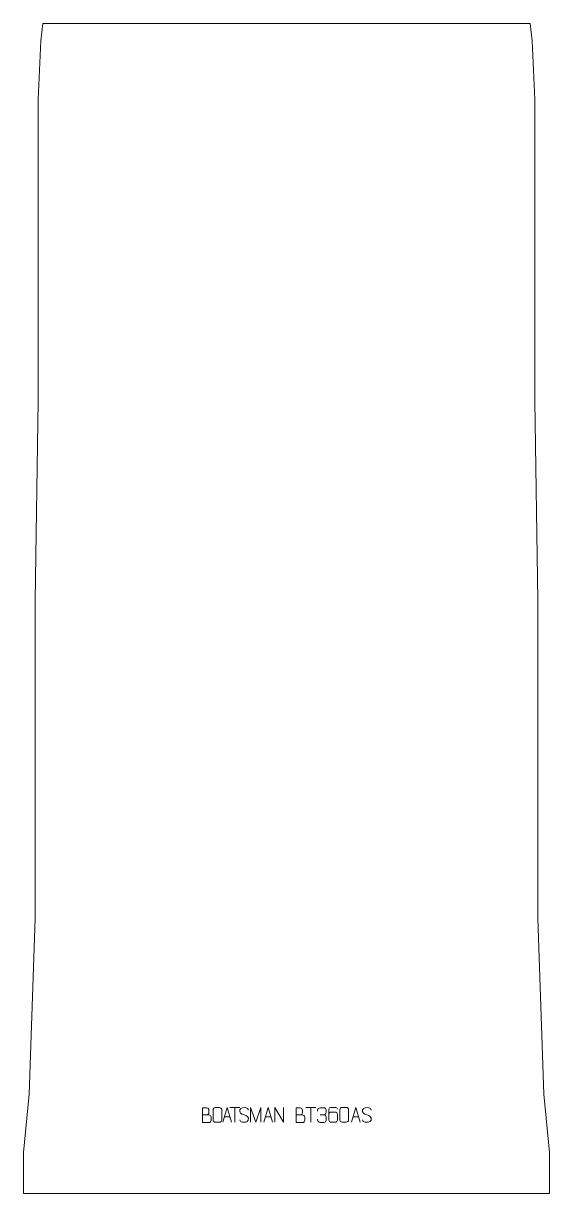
# Model space of a CAD drawing. Header units: millimetres. Extents: x -450 to 450, y -1285 to 715.
import ezdxf

# ---------------------------------------------------------------- set-up
doc = ezdxf.new("R2010")
doc.units = ezdxf.units.MM
doc.header["$MEASUREMENT"] = 0
doc.layers.add('layer 1', color=7, linetype='Continuous')

msp = doc.modelspace()

# ---------------------------------------------------------------- linework, layer by layer
at = {"layer": 'layer 1', "color": 242, "lineweight": 9}
msp.add_open_spline([(416.9989, 714.9996), (416.9989, 714.9996), (419.9984, 684.9996), (419.9984, 684.9996), (419.9984, 684.9996), (419.9984, 684.9996), (424.9988, 585.0002), (424.9988, 585.0002), (424.9988, 585.0002), (424.9988, 585.0002), (424.9988, 70.1009), (424.9988, 70.1009), (424.9988, 70.1009), (424.9988, 70.1009), (429.9992, -270.4848), (429.9992, -270.4848), (429.9992, -270.4848), (429.9992, -270.4848), (429.9992, -814.9989), (429.9992, -814.9989), (429.9992, -814.9989), (429.9992, -814.9989), (439.9995, -1114.9994), (439.9995, -1114.9994), (439.9995, -1114.9994), (439.9995, -1114.9994), (450.0003, -1214.9983), (450.0003, -1214.9983), (450.0003, -1214.9983), (450.0003, -1214.9983), (450.0003, -1284.9991), (450.0003, -1284.9991), (450.0003, -1284.9991), (450.0003, -1284.9991), (-450.0003, -1284.9991), (-450.0003, -1284.9991), (-450.0003, -1284.9991), (-450.0003, -1284.9991), (-450.0003, -1214.9983), (-450.0003, -1214.9983), (-450.0003, -1214.9983), (-450.0003, -1214.9983), (-439.9995, -1114.9994), (-439.9995, -1114.9994), (-439.9995, -1114.9994), (-439.9995, -1114.9994), (-430.0006, -814.9989), (-430.0006, -814.9989), (-430.0006, -814.9989), (-430.0006, -814.9989), (-430.0006, -270.4848), (-430.0006, -270.4848), (-430.0006, -270.4848), (-430.0006, -270.4848), (-425.0007, 70.1009), (-425.0007, 70.1009), (-425.0007, 70.1009), (-425.0007, 70.1009), (-425.0007, 585.0002), (-425.0007, 585.0002), (-425.0007, 585.0002), (-425.0007, 585.0002), (-420.0003, 684.9996), (-420.0003, 684.9996), (-420.0003, 684.9996), (-420.0003, 684.9996), (-417.0008, 714.9996), (-417.0008, 714.9996), (-417.0008, 714.9996), (-417.0008, 714.9996), (416.9989, 714.9996), (416.9989, 714.9996)], degree=3, knots=[0, 0, 0, 0, 0.052631579, 0.052631579, 0.052631579, 0.052631579, 0.105263158, 0.105263158, 0.105263158, 0.105263158, 0.157894737, 0.157894737, 0.157894737, 0.157894737, 0.210526316, 0.210526316, 0.210526316, 0.210526316, 0.263157895, 0.263157895, 0.263157895, 0.263157895, 0.315789474, 0.315789474, 0.315789474, 0.315789474, 0.368421053, 0.368421053, 0.368421053, 0.368421053, 0.421052632, 0.421052632, 0.421052632, 0.421052632, 0.473684211, 0.473684211, 0.473684211, 0.473684211, 0.526315789, 0.526315789, 0.526315789, 0.526315789, 0.578947368, 0.578947368, 0.578947368, 0.578947368, 0.631578947, 0.631578947, 0.631578947, 0.631578947, 0.684210526, 0.684210526, 0.684210526, 0.684210526, 0.736842105, 0.736842105, 0.736842105, 0.736842105, 0.789473684, 0.789473684, 0.789473684, 0.789473684, 0.842105263, 0.842105263, 0.842105263, 0.842105263, 0.894736842, 0.894736842, 0.894736842, 0.894736842, 1, 1, 1, 1], dxfattribs=at)
at = {"layer": 'layer 1', "color": 250, "lineweight": 9}
for points, knots in [([(-143.6338, -1150.5804), (-139.9952, -1150.58), (-136.4081, -1150.58), (-132.7687, -1150.5804), (-132.7687, -1150.5804), (-130.7933, -1150.5977), (-128.8697, -1152.3338), (-128.8697, -1154.3834), (-128.8697, -1154.3834), (-128.8701, -1155.512), (-128.8701, -1158.5614), (-128.8697, -1159.6903), (-128.8697, -1159.6903), (-128.8521, -1161.5482), (-130.3942, -1163.5621), (-132.7157, -1163.5452), (-132.7157, -1163.5452), (-136.3555, -1163.5448), (-139.9949, -1163.5448), (-143.6338, -1163.5452), (-143.6338, -1163.5452), (-143.6338, -1155.2269), (-143.6338, -1146.9091), (-143.6338, -1138.5916), (-143.6338, -1138.5916), (-141.2601, -1138.5916), (-138.886, -1138.5916), (-136.5118, -1138.5916), (-136.5118, -1138.5916), (-134.831, -1138.574), (-132.7342, -1140.4845), (-132.7165, -1142.4469), (-132.7165, -1142.4469), (-132.7169, -1144.513), (-132.7169, -1144.659), (-132.7165, -1146.7255), (-132.7165, -1146.7255), (-132.6992, -1148.7916), (-134.5537, -1150.5977), (-136.5637, -1150.5804)], [0, 0, 0, 0, 0.090909091, 0.090909091, 0.090909091, 0.090909091, 0.181818182, 0.181818182, 0.181818182, 0.181818182, 0.272727273, 0.272727273, 0.272727273, 0.272727273, 0.363636364, 0.363636364, 0.363636364, 0.363636364, 0.454545455, 0.454545455, 0.454545455, 0.454545455, 0.545454545, 0.545454545, 0.545454545, 0.545454545, 0.636363636, 0.636363636, 0.636363636, 0.636363636, 0.727272727, 0.727272727, 0.727272727, 0.727272727, 0.818181818, 0.818181818, 0.818181818, 0.818181818, 1, 1, 1, 1]), ([(-121.7209, -1138.1036), (-119.3952, -1138.1036), (-117.0691, -1138.1036), (-114.743, -1138.1036), (-114.743, -1138.1036), (-112.7964, -1138.068), (-110.805, -1139.5596), (-110.7783, -1141.9972), (-110.7783, -1141.9972), (-110.7787, -1147.7441), (-110.7787, -1153.4914), (-110.7783, -1159.2391), (-110.7783, -1159.2391), (-110.9181, -1161.5625), (-112.5953, -1163.0421), (-114.743, -1163.0529), (-114.743, -1163.0529), (-117.0749, -1163.0525), (-119.4068, -1163.0525), (-121.7383, -1163.0529), (-121.7383, -1163.0529), (-123.6633, -1163.1583), (-125.6354, -1161.2738), (-125.6242, -1159.2565), (-125.6242, -1159.2565), (-125.6239, -1153.4864), (-125.6239, -1147.7167), (-125.6242, -1141.9474), (-125.6242, -1141.9474), (-125.62, -1139.8093), (-123.8733, -1138.0901), (-121.7209, -1138.1036)], [0, 0, 0, 0, 0.111111111, 0.111111111, 0.111111111, 0.111111111, 0.222222222, 0.222222222, 0.222222222, 0.222222222, 0.333333333, 0.333333333, 0.333333333, 0.333333333, 0.444444444, 0.444444444, 0.444444444, 0.444444444, 0.555555556, 0.555555556, 0.555555556, 0.555555556, 0.666666667, 0.666666667, 0.666666667, 0.666666667, 0.777777778, 0.777777778, 0.777777778, 0.777777778, 1, 1, 1, 1]), ([(-108.7529, -1162.893), (-108.7529, -1162.893), (-101.3819, -1137.9395), (-101.3819, -1137.9395), (-101.3819, -1137.9395), (-101.3819, -1137.9395), (-93.812, -1162.893), (-93.812, -1162.893)], [0, 0, 0, 0, 0.333333333, 0.333333333, 0.333333333, 0.333333333, 1, 1, 1, 1]), ([(-72.6036, -1150.4025), (-76.8519, -1148.9321), (-81.76, -1147.1363), (-79.7549, -1141.616), (-79.7549, -1141.616), (-78.2514, -1137.4761), (-73.0378, -1137.8646), (-69.4342, -1138.4657), (-69.4342, -1138.4657), (-66.5736, -1138.9429), (-65.7089, -1140.1561), (-65.3983, -1142.2402)], [0, 0, 0, 0, 0.25, 0.25, 0.25, 0.25, 0.5, 0.5, 0.5, 0.5, 1, 1, 1, 1]), ([(-61.4515, -1163.0553), (-61.4515, -1163.0553), (-61.4515, -1138.0974), (-61.4515, -1138.0974), (-61.4515, -1138.0974), (-61.4515, -1138.0974), (-52.5264, -1163.0553), (-52.5264, -1163.0553), (-52.5264, -1163.0553), (-52.5264, -1163.0553), (-43.7665, -1138.0979), (-43.7665, -1138.0979), (-43.7665, -1138.0979), (-43.7665, -1138.0979), (-43.7665, -1163.0553), (-43.7665, -1163.0553)], [0, 0, 0, 0, 0.2, 0.2, 0.2, 0.2, 0.4, 0.4, 0.4, 0.4, 0.6, 0.6, 0.6, 0.6, 1, 1, 1, 1]), ([(-38.7529, -1162.893), (-38.7529, -1162.893), (-31.3819, -1137.9395), (-31.3819, -1137.9395), (-31.3819, -1137.9395), (-31.3819, -1137.9395), (-23.812, -1162.893), (-23.812, -1162.893)], [0, 0, 0, 0, 0.333333333, 0.333333333, 0.333333333, 0.333333333, 1, 1, 1, 1]), ([(-19.9364, -1163.0531), (-19.9364, -1163.0531), (-19.9364, -1138.0996), (-19.9364, -1138.0996), (-19.9364, -1138.0996), (-19.9364, -1138.0996), (-5.2816, -1163.0531), (-5.2816, -1163.0531), (-5.2816, -1163.0531), (-5.2816, -1163.0531), (-5.2816, -1138.0996), (-5.2816, -1138.0996)], [0, 0, 0, 0, 0.25, 0.25, 0.25, 0.25, 0.5, 0.5, 0.5, 0.5, 1, 1, 1, 1]), ([(16.3662, -1150.5804), (20.0048, -1150.58), (23.5919, -1150.58), (27.2313, -1150.5804), (27.2313, -1150.5804), (29.2067, -1150.5977), (31.1303, -1152.3338), (31.1303, -1154.3834), (31.1303, -1154.3834), (31.1299, -1155.512), (31.1299, -1158.5614), (31.1303, -1159.6903), (31.1303, -1159.6903), (31.1479, -1161.5482), (29.6058, -1163.5621), (27.2843, -1163.5452), (27.2843, -1163.5452), (23.6445, -1163.5448), (20.0051, -1163.5448), (16.3662, -1163.5452), (16.3662, -1163.5452), (16.3662, -1155.2269), (16.3662, -1146.9091), (16.3662, -1138.5916), (16.3662, -1138.5916), (18.7399, -1138.5916), (21.114, -1138.5916), (23.4882, -1138.5916), (23.4882, -1138.5916), (25.169, -1138.574), (27.2658, -1140.4845), (27.2835, -1142.4469), (27.2835, -1142.4469), (27.2831, -1144.513), (27.2831, -1144.659), (27.2835, -1146.7255), (27.2835, -1146.7255), (27.3008, -1148.7916), (25.4463, -1150.5977), (23.4363, -1150.5804)], [0, 0, 0, 0, 0.090909091, 0.090909091, 0.090909091, 0.090909091, 0.181818182, 0.181818182, 0.181818182, 0.181818182, 0.272727273, 0.272727273, 0.272727273, 0.272727273, 0.363636364, 0.363636364, 0.363636364, 0.363636364, 0.454545455, 0.454545455, 0.454545455, 0.454545455, 0.545454545, 0.545454545, 0.545454545, 0.545454545, 0.636363636, 0.636363636, 0.636363636, 0.636363636, 0.727272727, 0.727272727, 0.727272727, 0.727272727, 0.818181818, 0.818181818, 0.818181818, 0.818181818, 1, 1, 1, 1]), ([(53.0183, -1144.084), (53.0183, -1144.084), (53.0183, -1142.2268), (53.0183, -1142.2268), (53.0183, -1142.2268), (53.004, -1140.4849), (55.6685, -1138.3668), (57.7276, -1138.3895), (57.7276, -1138.3895), (59.7917, -1138.3895), (61.8557, -1138.3895), (63.9194, -1138.3895), (63.9194, -1138.3895), (66.1139, -1138.3807), (67.7122, -1140.2275), (67.7566, -1142.1396), (67.7566, -1142.1396), (67.7562, -1143.5747), (67.7562, -1145.0098), (67.7566, -1146.4453), (67.7566, -1146.4453), (67.708, -1148.0988), (66.1054, -1150.3288), (63.9071, -1150.3188), (63.9071, -1150.3188), (66.1108, -1150.33), (67.7188, -1152.1332), (67.7728, -1154.1927), (67.7728, -1154.1927), (67.7724, -1155.9774), (67.7724, -1157.7621), (67.7728, -1159.5472), (67.7728, -1159.5472), (67.7829, -1161.6086), (65.728, -1163.3717), (63.9071, -1163.3636), (63.9071, -1163.3636), (61.8418, -1163.3633), (59.7766, -1163.3633), (57.711, -1163.3636), (57.711, -1163.3636), (55.5424, -1163.3521), (53.0114, -1160.9519), (52.9928, -1159.4901), (52.9928, -1159.4901), (52.9928, -1159.4901), (52.9928, -1157.5815), (52.9928, -1157.5815)], [0, 0, 0, 0, 0.076923077, 0.076923077, 0.076923077, 0.076923077, 0.153846154, 0.153846154, 0.153846154, 0.153846154, 0.230769231, 0.230769231, 0.230769231, 0.230769231, 0.307692308, 0.307692308, 0.307692308, 0.307692308, 0.384615385, 0.384615385, 0.384615385, 0.384615385, 0.461538462, 0.461538462, 0.461538462, 0.461538462, 0.538461538, 0.538461538, 0.538461538, 0.538461538, 0.615384615, 0.615384615, 0.615384615, 0.615384615, 0.692307692, 0.692307692, 0.692307692, 0.692307692, 0.769230769, 0.769230769, 0.769230769, 0.769230769, 0.846153846, 0.846153846, 0.846153846, 0.846153846, 1, 1, 1, 1]), ([(87.1758, -1140.6719), (87.1517, -1139.3324), (85.7955, -1137.6792), (84.2236, -1137.7135), (84.2236, -1137.7135), (81.2388, -1137.7138), (78.2536, -1137.7138), (75.2682, -1137.7135), (75.2682, -1137.7135), (74.0491, -1137.6986), (72.3209, -1139.1362), (72.3159, -1140.6719), (72.3159, -1140.6719), (72.3162, -1147.0324), (72.3162, -1153.3932), (72.3159, -1159.7539), (72.3159, -1159.7539), (72.3206, -1160.9168), (74.0491, -1162.6879), (75.2682, -1162.7123), (75.2682, -1162.7123), (78.2536, -1162.712), (81.2388, -1162.712), (84.2236, -1162.7123), (84.2236, -1162.7123), (85.5017, -1162.6685), (87.1714, -1161.054), (87.1758, -1159.7539), (87.1758, -1159.7539), (87.1758, -1156.1706), (87.1758, -1152.5875), (87.1758, -1149.0048), (87.1758, -1149.0048), (87.1373, -1147.5266), (85.5546, -1146.0937), (84.2236, -1146.0957), (84.2236, -1146.0957), (81.2388, -1146.0954), (78.2536, -1146.0954), (75.2682, -1146.0957), (75.2682, -1146.0957), (73.9387, -1146.0907), (72.2957, -1147.598), (72.3374, -1149.0265)], [0, 0, 0, 0, 0.083333333, 0.083333333, 0.083333333, 0.083333333, 0.166666667, 0.166666667, 0.166666667, 0.166666667, 0.25, 0.25, 0.25, 0.25, 0.333333333, 0.333333333, 0.333333333, 0.333333333, 0.416666667, 0.416666667, 0.416666667, 0.416666667, 0.5, 0.5, 0.5, 0.5, 0.583333333, 0.583333333, 0.583333333, 0.583333333, 0.666666667, 0.666666667, 0.666666667, 0.666666667, 0.75, 0.75, 0.75, 0.75, 0.833333333, 0.833333333, 0.833333333, 0.833333333, 1, 1, 1, 1]), ([(95.1652, -1137.7133), (97.5313, -1137.7133), (99.8978, -1137.7133), (102.2643, -1137.7133), (102.2643, -1137.7133), (104.2448, -1137.6777), (106.2708, -1139.172), (106.2979, -1141.6141), (106.2979, -1141.6141), (106.2975, -1147.3715), (106.2975, -1153.1293), (106.2979, -1158.8875), (106.2979, -1158.8875), (106.1558, -1161.2151), (104.4494, -1162.6974), (102.2643, -1162.7082), (102.2643, -1162.7082), (99.8919, -1162.7078), (97.5195, -1162.7078), (95.1475, -1162.7082), (95.1475, -1162.7082), (93.189, -1162.8138), (91.1826, -1160.9259), (91.194, -1158.9049), (91.194, -1158.9049), (91.1944, -1153.1243), (91.1944, -1147.344), (91.194, -1141.5642), (91.194, -1141.5642), (91.1983, -1139.4222), (92.9754, -1137.6997), (95.1652, -1137.7133)], [0, 0, 0, 0, 0.111111111, 0.111111111, 0.111111111, 0.111111111, 0.222222222, 0.222222222, 0.222222222, 0.222222222, 0.333333333, 0.333333333, 0.333333333, 0.333333333, 0.444444444, 0.444444444, 0.444444444, 0.444444444, 0.555555556, 0.555555556, 0.555555556, 0.555555556, 0.666666667, 0.666666667, 0.666666667, 0.666666667, 0.777777778, 0.777777778, 0.777777778, 0.777777778, 1, 1, 1, 1]), ([(111.2471, -1162.893), (111.2471, -1162.893), (118.6181, -1137.9395), (118.6181, -1137.9395), (118.6181, -1137.9395), (118.6181, -1137.9395), (126.188, -1162.893), (126.188, -1162.893)], [0, 0, 0, 0, 0.333333333, 0.333333333, 0.333333333, 0.333333333, 1, 1, 1, 1]), ([(137.3964, -1150.4025), (133.1481, -1148.9321), (128.24, -1147.1363), (130.2451, -1141.616), (130.2451, -1141.616), (131.7486, -1137.4761), (136.9622, -1137.8646), (140.5658, -1138.4657), (140.5658, -1138.4657), (143.4264, -1138.9429), (144.2911, -1140.1561), (144.6017, -1142.2402)], [0, 0, 0, 0, 0.25, 0.25, 0.25, 0.25, 0.5, 0.5, 0.5, 0.5, 1, 1, 1, 1]), ([(-72.6036, -1150.4026), (-68.585, -1152.0493), (-63.5555, -1153.9376), (-65.3895, -1159.2979), (-65.3895, -1159.2979), (-66.8493, -1163.5643), (-71.7601, -1163.3076), (-75.4862, -1162.7529), (-75.4862, -1162.7529), (-78.2362, -1162.3431), (-79.4571, -1161.1296), (-79.8351, -1159.0174)], [0, 0, 0, 0, 0.25, 0.25, 0.25, 0.25, 0.5, 0.5, 0.5, 0.5, 1, 1, 1, 1]), ([(137.3964, -1150.4026), (141.415, -1152.0493), (146.4445, -1153.9376), (144.6105, -1159.2979), (144.6105, -1159.2979), (143.1507, -1163.5643), (138.2399, -1163.3076), (134.5138, -1162.7529), (134.5138, -1162.7529), (131.7638, -1162.3431), (130.5429, -1161.1296), (130.1649, -1159.0174)], [0, 0, 0, 0, 0.25, 0.25, 0.25, 0.25, 0.5, 0.5, 0.5, 0.5, 1, 1, 1, 1])]:
    msp.add_open_spline(points, degree=3, knots=knots, dxfattribs=at)
for points in [[(-96.6949, -1138.1268), (-96.6949, -1138.1268), (-79.7077, -1138.1268), (-79.7077, -1138.1268)], [(-88.2011, -1163.0568), (-88.2011, -1163.0568), (-88.2011, -1138.1033), (-88.2011, -1138.1033)], [(33.3051, -1138.1268), (33.3051, -1138.1268), (50.2923, -1138.1268), (50.2923, -1138.1268)], [(41.7989, -1163.0568), (41.7989, -1163.0568), (41.7989, -1138.1033), (41.7989, -1138.1033)], [(-106.0303, -1153.6436), (-106.0303, -1153.6436), (-96.5346, -1153.6436), (-96.5346, -1153.6436)], [(-36.0303, -1153.6436), (-36.0303, -1153.6436), (-26.5346, -1153.6436), (-26.5346, -1153.6436)], [(57.728, -1150.3292), (57.728, -1150.3292), (63.9244, -1150.3292), (63.9244, -1150.3292)], [(113.9697, -1153.6436), (113.9697, -1153.6436), (123.4654, -1153.6436), (123.4654, -1153.6436)]]:
    msp.add_open_spline(points, degree=3, dxfattribs=at)

doc.saveas('drawing.dxf')
